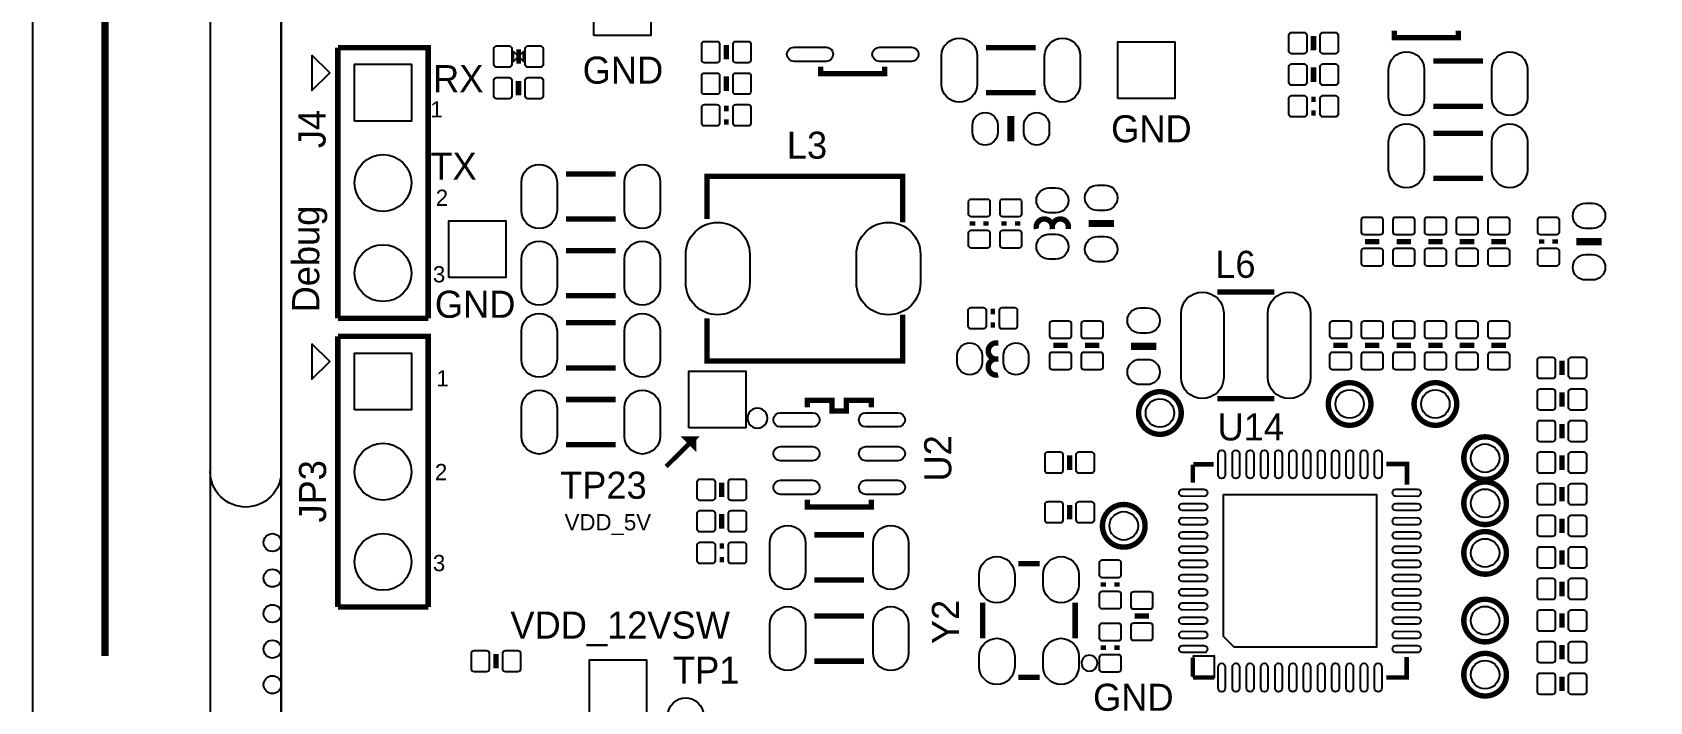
# Model space of a CAD drawing. Extents: x -7 to 117, y -1 to 182.
# Drawn here: x -7 to 38.47, y 28.69 to 47.53 of the extents above; entities that cross this region are included whole.
import ezdxf

# ---------------------------------------------------------------- set-up
doc = ezdxf.new("R2010")
doc.units = 0
for name, color, linetype in [('BG_OUTLINE', 7, 'CONTINUOUS'), ('BG_SILKSCREEN_TOP', 211, 'CONTINUOUS'), ('PG_SILKSCREEN_TOP', 7, 'CONTINUOUS'), ('PIN_TOP', 12, 'CONTINUOUS')]:
    doc.layers.add(name, color=color, linetype=linetype)

msp = doc.modelspace()

# ---------------------------------------------------------------- linework, layer by layer
at = {"layer": 'BG_OUTLINE'}
for points in [[(-5.729986, 181.999636, 0.414214), (-6.999986, 180.729636), (-6.999986, 1.27)], [(0, 35.17011, -0.414214), (-0.999998, 34.170112, -0.414214), (-1.999996, 35.17011)]]:
    msp.add_lwpolyline(points, format="xyb", dxfattribs=at)
for points in [[(-5.729986, 181.999636), (-1.999996, 181.999636), (-1.999996, 0), (-5.729986, 0)], [(0, 88.72982), (0, 1.27)]]:
    msp.add_lwpolyline(points, dxfattribs=at)
msp.add_lwpolyline([(110.00105, 88.72982), (110.00105, 1.27, -0.414214), (108.73105, 0), (1.27, 0, -0.414214), (0, 1.27), (0, 88.72982, -0.414214), (1.27, 89.99982), (108.73105, 89.99982, -0.414214)], format="xyb", close=True, dxfattribs=at)
at = {"layer": 'BG_SILKSCREEN_TOP'}
for points, const_width in [([(-4.959096, 29.97708), (-4.959096, 106.93146)], 0.2032), ([(10.8204, 35.306), (11.6078, 36.0934), (11.3792, 36.0934), (11.6078, 35.8648), (11.6078, 36.068), (11.5824, 36.0934)], 0.127)]:
    msp.add_lwpolyline(points, dxfattribs=dict(at, const_width=const_width))
at = {"layer": 'PG_SILKSCREEN_TOP'}
for points, const_width in [([(29.02204, 47.43323), (29.02204, 47.02683)], 0.1524), ([(31.297118, 47.581058), (31.297118, 47.380906), (33.096962, 47.380906), (33.096962, 47.581058)], 0.1524), ([(1.59004, 47.10303), (4.13004, 47.10303), (4.13004, 39.48303)], 0.1524), ([(1.59004, 39.48303), (1.59004, 47.10303)], 0.1524), ([(6.67004, 46.649132), (6.67004, 47.048928)], 0.130048), ([(12.51204, 47.17923), (12.51204, 46.77283)], 0.1524), ([(19.81454, 47.10303), (21.21154, 47.10303)], 0.1524), ([(15.168118, 46.565058), (15.168118, 46.364906), (16.967962, 46.364906), (16.967962, 46.565058)], 0.1524), ([(29.02204, 46.13783), (29.02204, 46.54423)], 0.1524), ([(33.78454, 46.72203), (32.38754, 46.72203)], 0.1524), ([(6.67004, 46.16323), (6.67004, 45.75683)], 0.1524), ([(12.51204, 45.88383), (12.51204, 46.29023)], 0.1524), ([(19.81454, 45.83303), (21.21154, 45.83303)], 0.1524), ([(29.08554, 45.64253), (28.95854, 45.64253)], 0.1524), ([(33.78454, 45.45203), (32.38754, 45.45203)], 0.1524), ([(12.57554, 45.38853), (12.44854, 45.38853)], 0.1524), ([(12.44854, 45.00753), (12.57554, 45.00753)], 0.1524), ([(20.51304, 44.46143), (20.51304, 45.17263)], 0.2032), ([(28.95854, 45.26153), (29.08554, 45.26153)], 0.1524), ([(33.78454, 44.69003), (32.38754, 44.69003)], 0.1524), ([(9.40054, 43.54703), (8.00354, 43.54703)], 0.1524), ([(17.471136, 42.180002), (17.471136, 43.479974), (11.97102, 43.479974), (11.97102, 42.280078)], 0.1524), ([(33.78454, 43.42003), (32.38754, 43.42003)], 0.1524), ([(9.40054, 42.27703), (8.00354, 42.27703)], 0.1524), ([(19.43354, 42.21353), (19.43354, 42.08653)], 0.1524), ([(19.81454, 42.08653), (19.81454, 42.21353)], 0.1524), ([(20.32254, 42.21353), (20.32254, 42.08653)], 0.1524), ([(20.70354, 42.08653), (20.70354, 42.21353)], 0.1524), ([(23.40864, 42.15003), (22.69744, 42.15003)], 0.2032), ([(9.40054, 41.38803), (8.00354, 41.38803)], 0.1524), ([(30.87624, 41.64203), (30.46984, 41.64203)], 0.1524), ([(31.76524, 41.64203), (31.35884, 41.64203)], 0.1524), ([(32.65424, 41.64203), (32.24784, 41.64203)], 0.1524), ([(33.54324, 41.64203), (33.13684, 41.64203)], 0.1524), ([(34.43224, 41.64203), (34.02584, 41.64203)], 0.1524), ([(35.43554, 41.70553), (35.43554, 41.57853)], 0.1524), ([(35.81654, 41.57853), (35.81654, 41.70553)], 0.1524), ([(36.41344, 41.64203), (37.12464, 41.64203)], 0.2032), ([(9.40054, 40.11803), (8.00354, 40.11803)], 0.1524), ([(27.91714, 40.221154), (26.31694, 40.221154)], 0.1524), ([(11.97102, 39.479982), (11.97102, 38.280086), (17.471136, 38.280086), (17.471136, 39.580058)], 0.1524), ([(20.06854, 39.67353), (19.94154, 39.67353)], 0.1524), ([(4.13004, 39.48303), (1.59004, 39.48303)], 0.1524), ([(9.40054, 39.35603), (8.00354, 39.35603)], 0.1524), ([(19.94154, 39.29253), (20.06854, 39.29253)], 0.1524), ([(1.59004, 38.97503), (4.13004, 38.97503), (4.13004, 31.35503)], 0.1524), ([(1.59004, 31.35503), (1.59004, 38.97503)], 0.1524), ([(22.11324, 38.72103), (21.70684, 38.72103)], 0.1524), ([(23.00224, 38.72103), (22.59584, 38.72103)], 0.1524), ([(24.60244, 38.69563), (23.89124, 38.69563)], 0.2032), ([(29.98724, 38.72103), (29.58084, 38.72103)], 0.1524), ([(30.87624, 38.72103), (30.46984, 38.72103)], 0.1524), ([(31.76524, 38.72103), (31.35884, 38.72103)], 0.1524), ([(32.65424, 38.72103), (32.24784, 38.72103)], 0.1524), ([(33.54324, 38.72103), (33.13684, 38.72103)], 0.1524), ([(34.43224, 38.72103), (34.02584, 38.72103)], 0.1524), ([(36.00704, 38.28923), (36.00704, 37.88283)], 0.1524), ([(9.40054, 38.08603), (8.00354, 38.08603)], 0.1524), ([(27.91714, 37.220906), (26.31694, 37.220906)], 0.1524), ([(36.00704, 36.99383), (36.00704, 37.40023)], 0.1524), ([(9.40054, 37.19703), (8.00354, 37.19703)], 0.1524), ([(14.787118, 36.973002), (14.787118, 37.173154), (15.487142, 37.173154), (15.487142, 36.872926), (15.886938, 36.872926), (15.886938, 37.173154), (16.586962, 37.173154), (16.586962, 36.973002)], 0.1524), ([(36.00704, 36.10483), (36.00704, 36.51123)], 0.1524), ([(9.40054, 35.92703), (8.00354, 35.92703)], 0.1524), ([(22.16404, 35.62223), (22.16404, 35.21583)], 0.1524), ([(36.00704, 35.21583), (36.00704, 35.62223)], 0.1524), ([(25.63114, 34.851086), (25.63114, 35.361118)], 0.124968), ([(25.641046, 35.371024), (26.211022, 35.371024)], 0.124968), ([(31.071058, 35.38093), (31.65094, 35.38093), (31.65094, 34.801048)], 0.124968), ([(12.38504, 34.86023), (12.38504, 34.45383)], 0.1524), ([(36.00704, 34.32683), (36.00704, 34.73323)], 0.1524), ([(14.787118, 34.373058), (14.787118, 34.172906), (16.586962, 34.172906), (16.586962, 34.373058)], 0.1524), ([(22.16404, 34.22523), (22.16404, 33.81883)], 0.1524), ([(12.38504, 33.56483), (12.38504, 33.97123)], 0.1524), ([(36.00704, 33.43783), (36.00704, 33.84423)], 0.1524), ([(16.38554, 33.38703), (14.98854, 33.38703)], 0.1524), ([(12.44854, 33.06953), (12.32154, 33.06953)], 0.1524), ([(12.32154, 32.68853), (12.44854, 32.68853)], 0.1524), ([(36.00704, 32.54883), (36.00704, 32.95523)], 0.1524), ([(21.321014, 32.573976), (20.721066, 32.573976)], 0.1524), ([(16.38554, 32.11703), (14.98854, 32.11703)], 0.1524), ([(23.11654, 32.05353), (23.11654, 31.92653)], 0.1524), ([(23.49754, 31.92653), (23.49754, 32.05353)], 0.1524), ([(36.00704, 31.65983), (36.00704, 32.06623)], 0.1524), ([(4.13004, 31.35503), (1.59004, 31.35503)], 0.1524), ([(19.721068, 30.474158), (19.721068, 31.473902)], 0.1524), ([(22.321012, 30.474158), (22.321012, 31.473902)], 0.1524), ([(16.38554, 31.10103), (14.98854, 31.10103)], 0.1524), ([(23.99284, 31.10103), (24.39924, 31.10103)], 0.1524), ([(36.00704, 30.77083), (36.00704, 31.17723)], 0.1524), ([(6.03504, 30.03423), (6.03504, 29.62783)], 0.1524), ([(23.11654, 30.27553), (23.11654, 30.14853)], 0.1524), ([(23.49754, 30.14853), (23.49754, 30.27553)], 0.1524), ([(31.641034, 29.950918), (31.641034, 29.371036), (31.071058, 29.371036)], 0.124968), ([(36.00704, 29.88183), (36.00704, 30.28823)], 0.1524), ([(16.38554, 29.83103), (14.98854, 29.83103)], 0.1524), ([(25.63114, 29.931106), (25.63114, 29.391102)], 0.124968), ([(21.321014, 29.374084), (20.721066, 29.374084)], 0.1524), ([(25.63114, 29.371036), (26.220928, 29.371036)], 0.124968), ([(36.00704, 29.39923), (36.00704, 28.99283)], 0.1524)]:
    msp.add_lwpolyline(points, dxfattribs=dict(at, const_width=const_width))
for points in [[(0.860044, 46.892972), (0.860044, 45.892974), (1.359916, 46.3931)], [(6.67004, 46.84903), (6.530086, 46.709076), (6.530086, 46.988984)], [(6.67004, 46.84903), (6.809994, 46.709076), (6.809994, 46.988984)], [(0.860044, 38.764972), (0.860044, 37.764974), (1.359916, 38.2651)], [(25.641046, 29.371036), (26.240994, 29.371036), (26.240994, 29.970984), (25.641046, 29.970984)]]:
    msp.add_lwpolyline(points, close=True, dxfattribs=at)
at = {"layer": 'PG_SILKSCREEN_TOP', "const_width": 0.1524}
for points in [[(21.68144, 41.99509), (21.68144, 42.049954, 1.116858), (21.231352, 41.999916)], [(22.131528, 41.99509), (22.131528, 42.049954, 1.11689), (21.68144, 41.999916)], [(20.15998, 38.790118), (20.105116, 38.790118, 1.11689), (20.155154, 38.34003)], [(20.15998, 38.34003), (20.105116, 38.34003, 1.116858), (20.155154, 37.889942)], [(30.637988, 37.07003, 1), (29.438092, 37.07003, 1), (30.637988, 37.07003)], [(33.050988, 37.07003, 1), (31.851092, 37.07003, 1), (33.050988, 37.07003)], [(25.303988, 36.81603, 1), (24.104092, 36.81603, 1), (25.303988, 36.81603)], [(34.447988, 35.54603, 1), (33.248092, 35.54603, 1), (34.447988, 35.54603)], [(34.447988, 34.27603, 1), (33.248092, 34.27603, 1), (34.447988, 34.27603)], [(24.287988, 33.64103, 1), (23.088092, 33.64103, 1), (24.287988, 33.64103)], [(34.447988, 32.87903, 1), (33.248092, 32.87903, 1), (34.447988, 32.87903)], [(34.447988, 30.97403, 1), (33.248092, 30.97403, 1), (34.447988, 30.97403)], [(34.447988, 29.45003, 1), (33.248092, 29.45003, 1), (34.447988, 29.45003)]]:
    msp.add_lwpolyline(points, format="xyb", dxfattribs=at)
at = {"layer": 'PG_SILKSCREEN_TOP'}
for points in [[(13.669772, 36.673028, 1), (13.104308, 36.673032, 1)], [(22.944582, 29.774134, 1), (22.497498, 29.773926, 1)]]:
    msp.add_lwpolyline(points, format="xyb", close=True, dxfattribs=at)
at = {"layer": 'PIN_TOP'}
for points in [[(8.79094, 47.44593), (8.79094, 49.045876), (10.390886, 49.045876), (10.390886, 47.44593)], [(23.52294, 45.66793), (23.52294, 47.267876), (25.122886, 47.267876), (25.122886, 45.66793)], [(2.05994, 45.03293), (2.05994, 46.632876), (3.659886, 46.632876), (3.659886, 45.03293)], [(4.7117, 40.6273), (4.7117, 42.227246), (6.311646, 42.227246), (6.311646, 40.6273)], [(2.05994, 36.90493), (2.05994, 38.504876), (3.659886, 38.504876), (3.659886, 36.90493)], [(11.45794, 36.39693), (11.45794, 37.996876), (13.057886, 37.996876), (13.057886, 36.39693)], [(26.491184, 34.520886), (30.79115, 34.520886), (30.79115, 30.22092), (26.791158, 30.22092), (26.491184, 30.520894)], [(8.66394, 28.26893), (8.66394, 29.868876), (10.263886, 29.868876), (10.263886, 28.26893)]]:
    msp.add_lwpolyline(points, close=True, dxfattribs=at)
for points in [[(19.562953, 46.86808), (19.562953, 46.06798, -1), (18.562955, 46.06798), (18.562955, 46.86808, -1)], [(22.463125, 46.86808), (22.463125, 46.06798, -1), (21.463127, 46.06798), (21.463127, 46.86808, -1)], [(28.407106, 47.530004), (28.757118, 47.530004, -0.415686), (28.832048, 47.455074), (28.832048, 47.004986, -0.415686), (28.757118, 46.930056), (28.407106, 46.930056, -0.415686), (28.332176, 47.004986), (28.332176, 47.455074, -0.415686)], [(29.286962, 47.530004), (29.636974, 47.530004, -0.415686), (29.711904, 47.455074), (29.711904, 47.004986, -0.415686), (29.636974, 46.930056), (29.286962, 46.930056, -0.415686), (29.212032, 47.004986), (29.212032, 47.455074, -0.415686)], [(6.055106, 47.149004), (6.405118, 47.149004, -0.415686), (6.480048, 47.074074), (6.480048, 46.623986, -0.415686), (6.405118, 46.549056), (6.055106, 46.549056, -0.415686), (5.980176, 46.623986), (5.980176, 47.074074, -0.415686)], [(6.934962, 47.149004), (7.284974, 47.149004, -0.415686), (7.359904, 47.074074), (7.359904, 46.623986, -0.415686), (7.284974, 46.549056), (6.934962, 46.549056, -0.415686), (6.860032, 46.623986), (6.860032, 47.074074, -0.415686)], [(11.897106, 47.276004), (12.247118, 47.276004, -0.415686), (12.322048, 47.201074), (12.322048, 46.750986, -0.415686), (12.247118, 46.676056), (11.897106, 46.676056, -0.415686), (11.822176, 46.750986), (11.822176, 47.201074, -0.415686)], [(12.776962, 47.276004), (13.126974, 47.276004, -0.415686), (13.201904, 47.201074), (13.201904, 46.750986, -0.415686), (13.126974, 46.676056), (12.776962, 46.676056, -0.415686), (12.702032, 46.750986), (12.702032, 47.201074, -0.415686)], [(15.318105, 46.715045), (14.418183, 46.715045, -1), (14.418183, 47.115095), (15.318105, 47.115095, -1)], [(17.717897, 46.715045), (16.817975, 46.715045, -1), (16.817975, 47.115095), (17.717897, 47.115095, -1)], [(31.135955, 45.68698), (31.135955, 46.48708, -1), (32.135953, 46.48708), (32.135953, 45.68698, -1)], [(34.036127, 45.68698), (34.036127, 46.48708, -1), (35.036125, 46.48708), (35.036125, 45.68698, -1)], [(12.247118, 45.787056), (11.897106, 45.787056, -0.415686), (11.822176, 45.861986), (11.822176, 46.312074, -0.415686), (11.897106, 46.387004), (12.247118, 46.387004, -0.415686), (12.322048, 46.312074), (12.322048, 45.861986, -0.415686)], [(13.126974, 45.787056), (12.776962, 45.787056, -0.415686), (12.702032, 45.861986), (12.702032, 46.312074, -0.415686), (12.776962, 46.387004), (13.126974, 46.387004, -0.415686), (13.201904, 46.312074), (13.201904, 45.861986, -0.415686)], [(28.757118, 46.041056), (28.407106, 46.041056, -0.415686), (28.332176, 46.115986), (28.332176, 46.566074, -0.415686), (28.407106, 46.641004), (28.757118, 46.641004, -0.415686), (28.832048, 46.566074), (28.832048, 46.115986, -0.415686)], [(29.636974, 46.041056), (29.286962, 46.041056, -0.415686), (29.212032, 46.115986), (29.212032, 46.566074, -0.415686), (29.286962, 46.641004), (29.636974, 46.641004, -0.415686), (29.711904, 46.566074), (29.711904, 46.115986, -0.415686)], [(6.055106, 46.260004), (6.405118, 46.260004, -0.415686), (6.480048, 46.185074), (6.480048, 45.734986, -0.415686), (6.405118, 45.660056), (6.055106, 45.660056, -0.415686), (5.980176, 45.734986), (5.980176, 46.185074, -0.415686)], [(6.934962, 46.260004), (7.284974, 46.260004, -0.415686), (7.359904, 46.185074), (7.359904, 45.734986, -0.415686), (7.284974, 45.660056), (6.934962, 45.660056, -0.415686), (6.860032, 45.734986), (6.860032, 46.185074, -0.415686)], [(12.247118, 44.898056), (11.897106, 44.898056, -0.415686), (11.822176, 44.972986), (11.822176, 45.423074, -0.415686), (11.897106, 45.498004), (12.247118, 45.498004, -0.415686), (12.322048, 45.423074), (12.322048, 44.972986, -0.415686)], [(13.126974, 44.898056), (12.776962, 44.898056, -0.415686), (12.702032, 44.972986), (12.702032, 45.423074, -0.415686), (12.776962, 45.498004), (13.126974, 45.498004, -0.415686), (13.201904, 45.423074), (13.201904, 44.972986, -0.415686)], [(28.757118, 45.152056), (28.407106, 45.152056, -0.415686), (28.332176, 45.226986), (28.332176, 45.677074, -0.415686), (28.407106, 45.752004), (28.757118, 45.752004, -0.415686), (28.832048, 45.677074), (28.832048, 45.226986, -0.415686)], [(29.636974, 45.152056), (29.286962, 45.152056, -0.415686), (29.212032, 45.226986), (29.212032, 45.677074, -0.415686), (29.286962, 45.752004), (29.636974, 45.752004, -0.415686), (29.711904, 45.677074), (29.711904, 45.226986, -0.415686)], [(20.144486, 44.91863), (20.144486, 44.71543, -1), (19.433286, 44.71543), (19.433286, 44.91863, -1)], [(21.592794, 44.91863), (21.592794, 44.71543, -1), (20.881594, 44.71543), (20.881594, 44.91863, -1)], [(31.135955, 43.65498), (31.135955, 44.45508, -1), (32.135953, 44.45508), (32.135953, 43.65498, -1)], [(34.036127, 43.65498), (34.036127, 44.45508, -1), (35.036125, 44.45508), (35.036125, 43.65498, -1)], [(6.751955, 42.51198), (6.751955, 43.31208, -1), (7.751953, 43.31208), (7.751953, 42.51198, -1)], [(9.652127, 42.51198), (9.652127, 43.31208, -1), (10.652125, 43.31208), (10.652125, 42.51198, -1)], [(22.95144, 43.229784), (23.15464, 43.229784, -1), (23.15464, 42.518584), (22.95144, 42.518584, -1)], [(19.324066, 42.414952), (19.324066, 42.764964, -0.415686), (19.398996, 42.839894), (19.849084, 42.839894, -0.415686), (19.924014, 42.764964), (19.924014, 42.414952, -0.415686), (19.849084, 42.340022), (19.398996, 42.340022, -0.415686)], [(20.213066, 42.414952), (20.213066, 42.764964, -0.415686), (20.287996, 42.839894), (20.738084, 42.839894, -0.415686), (20.813014, 42.764964), (20.813014, 42.414952, -0.415686), (20.738084, 42.340022), (20.287996, 42.340022, -0.415686)], [(21.581491, 43.150028), (21.781389, 43.150028, -1), (21.781389, 42.450004), (21.581491, 42.450004, -1)], [(30.973014, 42.256964), (30.973014, 41.906952, -0.415686), (30.898084, 41.832022), (30.447996, 41.832022, -0.415686), (30.373066, 41.906952), (30.373066, 42.256964, -0.415686), (30.447996, 42.331894), (30.898084, 42.331894, -0.415686)], [(31.862014, 42.256964), (31.862014, 41.906952, -0.415686), (31.787084, 41.832022), (31.336996, 41.832022, -0.415686), (31.262066, 41.906952), (31.262066, 42.256964, -0.415686), (31.336996, 42.331894), (31.787084, 42.331894, -0.415686)], [(32.751014, 42.256964), (32.751014, 41.906952, -0.415686), (32.676084, 41.832022), (32.225996, 41.832022, -0.415686), (32.151066, 41.906952), (32.151066, 42.256964, -0.415686), (32.225996, 42.331894), (32.676084, 42.331894, -0.415686)], [(33.640014, 42.256964), (33.640014, 41.906952, -0.415686), (33.565084, 41.832022), (33.114996, 41.832022, -0.415686), (33.040066, 41.906952), (33.040066, 42.256964, -0.415686), (33.114996, 42.331894), (33.565084, 42.331894, -0.415686)], [(34.529014, 42.256964), (34.529014, 41.906952, -0.415686), (34.454084, 41.832022), (34.003996, 41.832022, -0.415686), (33.929066, 41.906952), (33.929066, 42.256964, -0.415686), (34.003996, 42.331894), (34.454084, 42.331894, -0.415686)], [(35.326066, 41.906952), (35.326066, 42.256964, -0.415686), (35.400996, 42.331894), (35.851084, 42.331894, -0.415686), (35.926014, 42.256964), (35.926014, 41.906952, -0.415686), (35.851084, 41.832022), (35.400996, 41.832022, -0.415686)], [(36.87064, 42.010584), (36.66744, 42.010584, -1), (36.66744, 42.721784), (36.87064, 42.721784, -1)], [(13.171043, 41.279953), (13.171043, 40.480107, -1), (11.370945, 40.480107), (11.370945, 41.279953, -1)], [(17.971135, 41.279953), (17.971135, 40.480107, -1), (16.171037, 40.480107), (16.171037, 41.279953, -1)], [(19.324066, 41.535096), (19.324066, 41.885108, -0.415686), (19.398996, 41.960038), (19.849084, 41.960038, -0.415686), (19.924014, 41.885108), (19.924014, 41.535096, -0.415686), (19.849084, 41.460166), (19.398996, 41.460166, -0.415686)], [(20.213066, 41.535096), (20.213066, 41.885108, -0.415686), (20.287996, 41.960038), (20.738084, 41.960038, -0.415686), (20.813014, 41.885108), (20.813014, 41.535096, -0.415686), (20.738084, 41.460166), (20.287996, 41.460166, -0.415686)], [(21.581491, 41.850056), (21.781389, 41.850056, -1), (21.781389, 41.150032), (21.581491, 41.150032, -1)], [(6.751955, 40.35298), (6.751955, 41.15308, -1), (7.751953, 41.15308), (7.751953, 40.35298, -1)], [(9.652127, 40.35298), (9.652127, 41.15308, -1), (10.652125, 41.15308), (10.652125, 40.35298, -1)], [(22.95144, 41.781476), (23.15464, 41.781476, -1), (23.15464, 41.070276), (22.95144, 41.070276, -1)], [(30.973014, 41.377108), (30.973014, 41.027096, -0.415686), (30.898084, 40.952166), (30.447996, 40.952166, -0.415686), (30.373066, 41.027096), (30.373066, 41.377108, -0.415686), (30.447996, 41.452038), (30.898084, 41.452038, -0.415686)], [(31.862014, 41.377108), (31.862014, 41.027096, -0.415686), (31.787084, 40.952166), (31.336996, 40.952166, -0.415686), (31.262066, 41.027096), (31.262066, 41.377108, -0.415686), (31.336996, 41.452038), (31.787084, 41.452038, -0.415686)], [(32.751014, 41.377108), (32.751014, 41.027096, -0.415686), (32.676084, 40.952166), (32.225996, 40.952166, -0.415686), (32.151066, 41.027096), (32.151066, 41.377108, -0.415686), (32.225996, 41.452038), (32.676084, 41.452038, -0.415686)], [(33.640014, 41.377108), (33.640014, 41.027096, -0.415686), (33.565084, 40.952166), (33.114996, 40.952166, -0.415686), (33.040066, 41.027096), (33.040066, 41.377108, -0.415686), (33.114996, 41.452038), (33.565084, 41.452038, -0.415686)], [(34.529014, 41.377108), (34.529014, 41.027096, -0.415686), (34.454084, 40.952166), (34.003996, 40.952166, -0.415686), (33.929066, 41.027096), (33.929066, 41.377108, -0.415686), (34.003996, 41.452038), (34.454084, 41.452038, -0.415686)], [(35.326066, 41.027096), (35.326066, 41.377108, -0.415686), (35.400996, 41.452038), (35.851084, 41.452038, -0.415686), (35.926014, 41.377108), (35.926014, 41.027096, -0.415686), (35.851084, 40.952166), (35.400996, 40.952166, -0.415686)], [(36.87064, 40.562276), (36.66744, 40.562276, -1), (36.66744, 41.273476), (36.87064, 41.273476, -1)], [(25.29713, 37.820981), (25.29713, 39.621079, -1), (26.497026, 39.621079), (26.497026, 37.820981, -1)], [(27.737054, 37.820981), (27.737054, 39.621079, -1), (28.93695, 39.621079), (28.93695, 37.820981, -1)], [(6.751955, 38.32098), (6.751955, 39.12108, -1), (7.751953, 39.12108), (7.751953, 38.32098, -1)], [(9.652127, 38.32098), (9.652127, 39.12108, -1), (10.652125, 39.12108), (10.652125, 38.32098, -1)], [(19.390106, 39.783004), (19.740118, 39.783004, -0.415686), (19.815048, 39.708074), (19.815048, 39.257986, -0.415686), (19.740118, 39.183056), (19.390106, 39.183056, -0.415686), (19.315176, 39.257986), (19.315176, 39.708074, -0.415686)], [(20.269962, 39.783004), (20.619974, 39.783004, -0.415686), (20.694904, 39.708074), (20.694904, 39.257986, -0.415686), (20.619974, 39.183056), (20.269962, 39.183056, -0.415686), (20.195032, 39.257986), (20.195032, 39.708074, -0.415686)], [(24.14524, 39.775384), (24.34844, 39.775384, -1), (24.34844, 39.064184), (24.14524, 39.064184, -1)], [(22.210014, 39.335964), (22.210014, 38.985952, -0.415686), (22.135084, 38.911022), (21.684996, 38.911022, -0.415686), (21.610066, 38.985952), (21.610066, 39.335964, -0.415686), (21.684996, 39.410894), (22.135084, 39.410894, -0.415686)], [(23.099014, 39.335964), (23.099014, 38.985952, -0.415686), (23.024084, 38.911022), (22.573996, 38.911022, -0.415686), (22.499066, 38.985952), (22.499066, 39.335964, -0.415686), (22.573996, 39.410894), (23.024084, 39.410894, -0.415686)], [(30.084014, 39.335964), (30.084014, 38.985952, -0.415686), (30.009084, 38.911022), (29.558996, 38.911022, -0.415686), (29.484066, 38.985952), (29.484066, 39.335964, -0.415686), (29.558996, 39.410894), (30.009084, 39.410894, -0.415686)], [(30.973014, 39.335964), (30.973014, 38.985952, -0.415686), (30.898084, 38.911022), (30.447996, 38.911022, -0.415686), (30.373066, 38.985952), (30.373066, 39.335964, -0.415686), (30.447996, 39.410894), (30.898084, 39.410894, -0.415686)], [(31.862014, 39.335964), (31.862014, 38.985952, -0.415686), (31.787084, 38.911022), (31.336996, 38.911022, -0.415686), (31.262066, 38.985952), (31.262066, 39.335964, -0.415686), (31.336996, 39.410894), (31.787084, 39.410894, -0.415686)], [(32.751014, 39.335964), (32.751014, 38.985952, -0.415686), (32.676084, 38.911022), (32.225996, 38.911022, -0.415686), (32.151066, 38.985952), (32.151066, 39.335964, -0.415686), (32.225996, 39.410894), (32.676084, 39.410894, -0.415686)], [(33.640014, 39.335964), (33.640014, 38.985952, -0.415686), (33.565084, 38.911022), (33.114996, 38.911022, -0.415686), (33.040066, 38.985952), (33.040066, 39.335964, -0.415686), (33.114996, 39.410894), (33.565084, 39.410894, -0.415686)], [(34.529014, 39.335964), (34.529014, 38.985952, -0.415686), (34.454084, 38.911022), (34.003996, 38.911022, -0.415686), (33.929066, 38.985952), (33.929066, 39.335964, -0.415686), (34.003996, 39.410894), (34.454084, 39.410894, -0.415686)], [(19.005042, 38.240081), (19.005042, 38.439979, -1), (19.705066, 38.439979), (19.705066, 38.240081, -1)], [(20.305014, 38.240081), (20.305014, 38.439979, -1), (21.005038, 38.439979), (21.005038, 38.240081, -1)], [(22.210014, 38.456108), (22.210014, 38.106096, -0.415686), (22.135084, 38.031166), (21.684996, 38.031166, -0.415686), (21.610066, 38.106096), (21.610066, 38.456108, -0.415686), (21.684996, 38.531038), (22.135084, 38.531038, -0.415686)], [(23.099014, 38.456108), (23.099014, 38.106096, -0.415686), (23.024084, 38.031166), (22.573996, 38.031166, -0.415686), (22.499066, 38.106096), (22.499066, 38.456108, -0.415686), (22.573996, 38.531038), (23.024084, 38.531038, -0.415686)], [(24.14524, 38.327076), (24.34844, 38.327076, -1), (24.34844, 37.615876), (24.14524, 37.615876, -1)], [(30.084014, 38.456108), (30.084014, 38.106096, -0.415686), (30.009084, 38.031166), (29.558996, 38.031166, -0.415686), (29.484066, 38.106096), (29.484066, 38.456108, -0.415686), (29.558996, 38.531038), (30.009084, 38.531038, -0.415686)], [(30.973014, 38.456108), (30.973014, 38.106096, -0.415686), (30.898084, 38.031166), (30.447996, 38.031166, -0.415686), (30.373066, 38.106096), (30.373066, 38.456108, -0.415686), (30.447996, 38.531038), (30.898084, 38.531038, -0.415686)], [(31.862014, 38.456108), (31.862014, 38.106096, -0.415686), (31.787084, 38.031166), (31.336996, 38.031166, -0.415686), (31.262066, 38.106096), (31.262066, 38.456108, -0.415686), (31.336996, 38.531038), (31.787084, 38.531038, -0.415686)], [(32.751014, 38.456108), (32.751014, 38.106096, -0.415686), (32.676084, 38.031166), (32.225996, 38.031166, -0.415686), (32.151066, 38.106096), (32.151066, 38.456108, -0.415686), (32.225996, 38.531038), (32.676084, 38.531038, -0.415686)], [(33.640014, 38.456108), (33.640014, 38.106096, -0.415686), (33.565084, 38.031166), (33.114996, 38.031166, -0.415686), (33.040066, 38.106096), (33.040066, 38.456108, -0.415686), (33.114996, 38.531038), (33.565084, 38.531038, -0.415686)], [(34.529014, 38.456108), (34.529014, 38.106096, -0.415686), (34.454084, 38.031166), (34.003996, 38.031166, -0.415686), (33.929066, 38.106096), (33.929066, 38.456108, -0.415686), (34.003996, 38.531038), (34.454084, 38.531038, -0.415686)], [(35.392106, 38.386004), (35.742118, 38.386004, -0.415686), (35.817048, 38.311074), (35.817048, 37.860986, -0.415686), (35.742118, 37.786056), (35.392106, 37.786056, -0.415686), (35.317176, 37.860986), (35.317176, 38.311074, -0.415686)], [(36.271962, 38.386004), (36.621974, 38.386004, -0.415686), (36.696904, 38.311074), (36.696904, 37.860986, -0.415686), (36.621974, 37.786056), (36.271962, 37.786056, -0.415686), (36.197032, 37.860986), (36.197032, 38.311074, -0.415686)], [(6.751955, 36.16198), (6.751955, 36.96208, -1), (7.751953, 36.96208), (7.751953, 36.16198, -1)], [(9.652127, 36.16198), (9.652127, 36.96208, -1), (10.652125, 36.96208), (10.652125, 36.16198, -1)], [(35.742118, 36.897056), (35.392106, 36.897056, -0.415686), (35.317176, 36.971986), (35.317176, 37.422074, -0.415686), (35.392106, 37.497004), (35.742118, 37.497004, -0.415686), (35.817048, 37.422074), (35.817048, 36.971986, -0.415686)], [(36.621974, 36.897056), (36.271962, 36.897056, -0.415686), (36.197032, 36.971986), (36.197032, 37.422074, -0.415686), (36.271962, 37.497004), (36.621974, 37.497004, -0.415686), (36.696904, 37.422074), (36.696904, 36.971986, -0.415686)], [(14.937105, 36.422965), (14.037183, 36.422965, -1), (14.037183, 36.823015), (14.937105, 36.823015, -1)], [(17.336897, 36.422965), (16.436975, 36.422965, -1), (16.436975, 36.823015), (17.336897, 36.823015, -1)], [(35.742118, 36.008056), (35.392106, 36.008056, -0.415686), (35.317176, 36.082986), (35.317176, 36.533074, -0.415686), (35.392106, 36.608004), (35.742118, 36.608004, -0.415686), (35.817048, 36.533074), (35.817048, 36.082986, -0.415686)], [(36.621974, 36.008056), (36.271962, 36.008056, -0.415686), (36.197032, 36.082986), (36.197032, 36.533074, -0.415686), (36.271962, 36.608004), (36.621974, 36.608004, -0.415686), (36.696904, 36.533074), (36.696904, 36.082986, -0.415686)], [(14.937105, 35.473005), (14.037183, 35.473005, -1), (14.037183, 35.873055), (14.937105, 35.873055, -1)], [(17.336897, 35.473005), (16.436975, 35.473005, -1), (16.436975, 35.873055), (17.336897, 35.873055, -1)], [(21.549106, 35.719004), (21.899118, 35.719004, -0.415686), (21.974048, 35.644074), (21.974048, 35.193986, -0.415686), (21.899118, 35.119056), (21.549106, 35.119056, -0.415686), (21.474176, 35.193986), (21.474176, 35.644074, -0.415686)], [(22.428962, 35.719004), (22.778974, 35.719004, -0.415686), (22.853904, 35.644074), (22.853904, 35.193986, -0.415686), (22.778974, 35.119056), (22.428962, 35.119056, -0.415686), (22.354032, 35.193986), (22.354032, 35.644074, -0.415686)], [(26.541095, 35.671125), (26.541095, 35.070923, -1), (26.341197, 35.070923), (26.341197, 35.671125, -1)], [(26.940891, 35.671125), (26.940891, 35.070923, -1), (26.740993, 35.070923), (26.740993, 35.671125, -1)], [(27.340941, 35.671125), (27.340941, 35.070923, -1), (27.141043, 35.070923), (27.141043, 35.671125, -1)], [(27.740991, 35.671125), (27.740991, 35.070923, -1), (27.541093, 35.070923), (27.541093, 35.671125, -1)], [(28.141041, 35.671125), (28.141041, 35.070923, -1), (27.941143, 35.070923), (27.941143, 35.671125, -1)], [(28.541091, 35.671125), (28.541091, 35.070923, -1), (28.341193, 35.070923), (28.341193, 35.671125, -1)], [(28.940887, 35.671125), (28.940887, 35.070923, -1), (28.740989, 35.070923), (28.740989, 35.671125, -1)], [(29.340937, 35.671125), (29.340937, 35.070923, -1), (29.141039, 35.070923), (29.141039, 35.671125, -1)], [(29.740987, 35.671125), (29.740987, 35.070923, -1), (29.541089, 35.070923), (29.541089, 35.671125, -1)], [(30.141037, 35.671125), (30.141037, 35.070923, -1), (29.941139, 35.070923), (29.941139, 35.671125, -1)], [(30.541087, 35.671125), (30.541087, 35.070923, -1), (30.341189, 35.070923), (30.341189, 35.671125, -1)], [(30.940883, 35.671125), (30.940883, 35.070923, -1), (30.740985, 35.070923), (30.740985, 35.671125, -1)], [(35.742118, 35.119056), (35.392106, 35.119056, -0.415686), (35.317176, 35.193986), (35.317176, 35.644074, -0.415686), (35.392106, 35.719004), (35.742118, 35.719004, -0.415686), (35.817048, 35.644074), (35.817048, 35.193986, -0.415686)], [(36.621974, 35.119056), (36.271962, 35.119056, -0.415686), (36.197032, 35.193986), (36.197032, 35.644074, -0.415686), (36.271962, 35.719004), (36.621974, 35.719004, -0.415686), (36.696904, 35.644074), (36.696904, 35.193986, -0.415686)], [(11.770106, 34.957004), (12.120118, 34.957004, -0.415686), (12.195048, 34.882074), (12.195048, 34.431986, -0.415686), (12.120118, 34.357056), (11.770106, 34.357056, -0.415686), (11.695176, 34.431986), (11.695176, 34.882074, -0.415686)], [(12.649962, 34.957004), (12.999974, 34.957004, -0.415686), (13.074904, 34.882074), (13.074904, 34.431986, -0.415686), (12.999974, 34.357056), (12.649962, 34.357056, -0.415686), (12.575032, 34.431986), (12.575032, 34.882074, -0.415686)], [(14.937105, 34.523045), (14.037183, 34.523045, -1), (14.037183, 34.923095), (14.937105, 34.923095, -1)], [(17.336897, 34.523045), (16.436975, 34.523045, -1), (16.436975, 34.923095), (17.336897, 34.923095, -1)], [(25.341188, 34.671601), (25.941389, 34.670145, -1), (25.940904, 34.470247), (25.340703, 34.471703, -1)], [(31.341176, 34.671601), (31.941377, 34.670145, -1), (31.940892, 34.470247), (31.340691, 34.471703, -1)], [(35.742118, 34.230056), (35.392106, 34.230056, -0.415686), (35.317176, 34.304986), (35.317176, 34.755074, -0.415686), (35.392106, 34.830004), (35.742118, 34.830004, -0.415686), (35.817048, 34.755074), (35.817048, 34.304986, -0.415686)], [(36.621974, 34.230056), (36.271962, 34.230056, -0.415686), (36.197032, 34.304986), (36.197032, 34.755074, -0.415686), (36.271962, 34.830004), (36.621974, 34.830004, -0.415686), (36.696904, 34.755074), (36.696904, 34.304986, -0.415686)], [(21.549106, 34.322004), (21.899118, 34.322004, -0.415686), (21.974048, 34.247074), (21.974048, 33.796986, -0.415686), (21.899118, 33.722056), (21.549106, 33.722056, -0.415686), (21.474176, 33.796986), (21.474176, 34.247074, -0.415686)], [(22.428962, 34.322004), (22.778974, 34.322004, -0.415686), (22.853904, 34.247074), (22.853904, 33.796986, -0.415686), (22.778974, 33.722056), (22.428962, 33.722056, -0.415686), (22.354032, 33.796986), (22.354032, 34.247074, -0.415686)], [(25.341188, 34.271805), (25.941389, 34.270349, -1), (25.940904, 34.070451), (25.340703, 34.071907, -1)], [(31.341176, 34.271805), (31.941377, 34.270349, -1), (31.940892, 34.070451), (31.340691, 34.071907, -1)], [(12.120118, 33.468056), (11.770106, 33.468056, -0.415686), (11.695176, 33.542986), (11.695176, 33.993074, -0.415686), (11.770106, 34.068004), (12.120118, 34.068004, -0.415686), (12.195048, 33.993074), (12.195048, 33.542986, -0.415686)], [(12.999974, 33.468056), (12.649962, 33.468056, -0.415686), (12.575032, 33.542986), (12.575032, 33.993074, -0.415686), (12.649962, 34.068004), (12.999974, 34.068004, -0.415686), (13.074904, 33.993074), (13.074904, 33.542986, -0.415686)], [(13.736955, 32.35198), (13.736955, 33.15208, -1), (14.736953, 33.15208), (14.736953, 32.35198, -1)], [(16.637127, 32.35198), (16.637127, 33.15208, -1), (17.637125, 33.15208), (17.637125, 32.35198, -1)], [(25.341188, 33.871755), (25.941389, 33.870299, -1), (25.940904, 33.670401), (25.340703, 33.671857, -1)], [(31.341176, 33.871755), (31.941377, 33.870299, -1), (31.940892, 33.670401), (31.340691, 33.671857, -1)], [(35.742118, 33.341056), (35.392106, 33.341056, -0.415686), (35.317176, 33.415986), (35.317176, 33.866074, -0.415686), (35.392106, 33.941004), (35.742118, 33.941004, -0.415686), (35.817048, 33.866074), (35.817048, 33.415986, -0.415686)], [(36.621974, 33.341056), (36.271962, 33.341056, -0.415686), (36.197032, 33.415986), (36.197032, 33.866074, -0.415686), (36.271962, 33.941004), (36.621974, 33.941004, -0.415686), (36.696904, 33.866074), (36.696904, 33.415986, -0.415686)], [(25.341188, 33.471705), (25.941389, 33.470249, -1), (25.940904, 33.270351), (25.340703, 33.271807, -1)], [(31.341176, 33.471705), (31.941377, 33.470249, -1), (31.940892, 33.270351), (31.340691, 33.271807, -1)], [(12.120118, 32.579056), (11.770106, 32.579056, -0.415686), (11.695176, 32.653986), (11.695176, 33.104074, -0.415686), (11.770106, 33.179004), (12.120118, 33.179004, -0.415686), (12.195048, 33.104074), (12.195048, 32.653986, -0.415686)], [(12.999974, 32.579056), (12.649962, 32.579056, -0.415686), (12.575032, 32.653986), (12.575032, 33.104074, -0.415686), (12.649962, 33.179004), (12.999974, 33.179004, -0.415686), (13.074904, 33.104074), (13.074904, 32.653986, -0.415686)], [(20.620863, 32.274129), (20.620863, 31.974155, -1), (19.620865, 31.974155), (19.620865, 32.274129, -1)], [(22.421215, 32.274129), (22.421215, 31.974155, -1), (21.421217, 31.974155), (21.421217, 32.274129, -1)], [(25.341188, 33.071655), (25.941389, 33.070199, -1), (25.940904, 32.870301), (25.340703, 32.871757, -1)], [(31.341176, 33.071655), (31.941377, 33.070199, -1), (31.940892, 32.870301), (31.340691, 32.871757, -1)], [(35.742118, 32.452056), (35.392106, 32.452056, -0.415686), (35.317176, 32.526986), (35.317176, 32.977074, -0.415686), (35.392106, 33.052004), (35.742118, 33.052004, -0.415686), (35.817048, 32.977074), (35.817048, 32.526986, -0.415686)], [(36.621974, 32.452056), (36.271962, 32.452056, -0.415686), (36.197032, 32.526986), (36.197032, 32.977074, -0.415686), (36.271962, 33.052004), (36.621974, 33.052004, -0.415686), (36.696904, 32.977074), (36.696904, 32.526986, -0.415686)], [(23.007066, 32.254952), (23.007066, 32.604964, -0.415686), (23.081996, 32.679894), (23.532084, 32.679894, -0.415686), (23.607014, 32.604964), (23.607014, 32.254952, -0.415686), (23.532084, 32.180022), (23.081996, 32.180022, -0.415686)], [(25.341188, 32.671605), (25.941389, 32.670149, -1), (25.940904, 32.470251), (25.340703, 32.471707, -1)], [(31.341176, 32.671605), (31.941377, 32.670149, -1), (31.940892, 32.470251), (31.340691, 32.471707, -1)], [(25.341188, 32.271809), (25.941389, 32.270353, -1), (25.940904, 32.070455), (25.340703, 32.071911, -1)], [(25.341188, 31.871759), (25.941389, 31.870303, -1), (25.940904, 31.670405), (25.340703, 31.671861, -1)], [(31.341176, 32.271809), (31.941377, 32.270353, -1), (31.940892, 32.070455), (31.340691, 32.071911, -1)], [(31.341176, 31.871759), (31.941377, 31.870303, -1), (31.940892, 31.670405), (31.340691, 31.671861, -1)], [(35.742118, 31.563056), (35.392106, 31.563056, -0.415686), (35.317176, 31.637986), (35.317176, 32.088074, -0.415686), (35.392106, 32.163004), (35.742118, 32.163004, -0.415686), (35.817048, 32.088074), (35.817048, 31.637986, -0.415686)], [(36.621974, 31.563056), (36.271962, 31.563056, -0.415686), (36.197032, 31.637986), (36.197032, 32.088074, -0.415686), (36.271962, 32.163004), (36.621974, 32.163004, -0.415686), (36.696904, 32.088074), (36.696904, 31.637986, -0.415686)], [(23.007066, 31.375096), (23.007066, 31.725108, -0.415686), (23.081996, 31.800038), (23.532084, 31.800038, -0.415686), (23.607014, 31.725108), (23.607014, 31.375096, -0.415686), (23.532084, 31.300166), (23.081996, 31.300166, -0.415686)], [(23.896066, 31.365952), (23.896066, 31.715964, -0.415686), (23.970996, 31.790894), (24.421084, 31.790894, -0.415686), (24.496014, 31.715964), (24.496014, 31.365952, -0.415686), (24.421084, 31.291022), (23.970996, 31.291022, -0.415686)], [(25.341188, 31.471709), (25.941389, 31.470253, -1), (25.940904, 31.270355), (25.340703, 31.271811, -1)], [(31.341176, 31.471709), (31.941377, 31.470253, -1), (31.940892, 31.270355), (31.340691, 31.271811, -1)], [(13.736955, 30.06598), (13.736955, 30.86608, -1), (14.736953, 30.86608), (14.736953, 30.06598, -1)], [(16.637127, 30.06598), (16.637127, 30.86608, -1), (17.637125, 30.86608), (17.637125, 30.06598, -1)], [(25.341188, 31.071659), (25.941389, 31.070203, -1), (25.940904, 30.870305), (25.340703, 30.871761, -1)], [(31.341176, 31.071659), (31.941377, 31.070203, -1), (31.940892, 30.870305), (31.340691, 30.871761, -1)], [(35.742118, 30.674056), (35.392106, 30.674056, -0.415686), (35.317176, 30.748986), (35.317176, 31.199074, -0.415686), (35.392106, 31.274004), (35.742118, 31.274004, -0.415686), (35.817048, 31.199074), (35.817048, 30.748986, -0.415686)], [(36.621974, 30.674056), (36.271962, 30.674056, -0.415686), (36.197032, 30.748986), (36.197032, 31.199074, -0.415686), (36.271962, 31.274004), (36.621974, 31.274004, -0.415686), (36.696904, 31.199074), (36.696904, 30.748986, -0.415686)], [(20.620863, 29.973905), (20.620863, 29.673931, -1), (19.620865, 29.673931), (19.620865, 29.973905, -1)], [(22.421215, 29.973905), (22.421215, 29.673931, -1), (21.421217, 29.673931), (21.421217, 29.973905, -1)], [(23.007066, 30.476952), (23.007066, 30.826964, -0.415686), (23.081996, 30.901894), (23.532084, 30.901894, -0.415686), (23.607014, 30.826964), (23.607014, 30.476952, -0.415686), (23.532084, 30.402022), (23.081996, 30.402022, -0.415686)], [(23.896066, 30.486096), (23.896066, 30.836108, -0.415686), (23.970996, 30.911038), (24.421084, 30.911038, -0.415686), (24.496014, 30.836108), (24.496014, 30.486096, -0.415686), (24.421084, 30.411166), (23.970996, 30.411166, -0.415686)], [(25.341188, 30.671609), (25.941389, 30.670153, -1), (25.940904, 30.470255), (25.340703, 30.471711, -1)], [(31.341176, 30.671609), (31.941377, 30.670153, -1), (31.940892, 30.470255), (31.340691, 30.471711, -1)], [(5.420106, 30.131004), (5.770118, 30.131004, -0.415686), (5.845048, 30.056074), (5.845048, 29.605986, -0.415686), (5.770118, 29.531056), (5.420106, 29.531056, -0.415686), (5.345176, 29.605986), (5.345176, 30.056074, -0.415686)], [(6.299962, 30.131004), (6.649974, 30.131004, -0.415686), (6.724904, 30.056074), (6.724904, 29.605986, -0.415686), (6.649974, 29.531056), (6.299962, 29.531056, -0.415686), (6.225032, 29.605986), (6.225032, 30.056074, -0.415686)], [(23.007066, 29.597096), (23.007066, 29.947108, -0.415686), (23.081996, 30.022038), (23.532084, 30.022038, -0.415686), (23.607014, 29.947108), (23.607014, 29.597096, -0.415686), (23.532084, 29.522166), (23.081996, 29.522166, -0.415686)], [(25.341188, 30.271813), (25.941389, 30.270357, -1), (25.940904, 30.070459), (25.340703, 30.071915, -1)], [(31.341176, 30.271813), (31.941377, 30.270357, -1), (31.940892, 30.070459), (31.340691, 30.071915, -1)], [(35.742118, 29.785056), (35.392106, 29.785056, -0.415686), (35.317176, 29.859986), (35.317176, 30.310074, -0.415686), (35.392106, 30.385004), (35.742118, 30.385004, -0.415686), (35.817048, 30.310074), (35.817048, 29.859986, -0.415686)], [(36.621974, 29.785056), (36.271962, 29.785056, -0.415686), (36.197032, 29.859986), (36.197032, 30.310074, -0.415686), (36.271962, 30.385004), (36.621974, 30.385004, -0.415686), (36.696904, 30.310074), (36.696904, 29.859986, -0.415686)], [(26.541095, 29.671137), (26.541095, 29.070935, -1), (26.341197, 29.070935), (26.341197, 29.671137, -1)], [(26.940891, 29.671137), (26.940891, 29.070935, -1), (26.740993, 29.070935), (26.740993, 29.671137, -1)], [(27.340941, 29.671137), (27.340941, 29.070935, -1), (27.141043, 29.070935), (27.141043, 29.671137, -1)], [(27.740991, 29.671137), (27.740991, 29.070935, -1), (27.541093, 29.070935), (27.541093, 29.671137, -1)], [(28.141041, 29.671137), (28.141041, 29.070935, -1), (27.941143, 29.070935), (27.941143, 29.671137, -1)], [(28.541091, 29.671137), (28.541091, 29.070935, -1), (28.341193, 29.070935), (28.341193, 29.671137, -1)], [(28.940887, 29.671137), (28.940887, 29.070935, -1), (28.740989, 29.070935), (28.740989, 29.671137, -1)], [(29.340937, 29.671137), (29.340937, 29.070935, -1), (29.141039, 29.070935), (29.141039, 29.671137, -1)], [(29.740987, 29.671137), (29.740987, 29.070935, -1), (29.541089, 29.070935), (29.541089, 29.671137, -1)], [(30.141037, 29.671137), (30.141037, 29.070935, -1), (29.941139, 29.070935), (29.941139, 29.671137, -1)], [(30.541087, 29.671137), (30.541087, 29.070935, -1), (30.341189, 29.070935), (30.341189, 29.671137, -1)], [(30.940883, 29.671137), (30.940883, 29.070935, -1), (30.740985, 29.070935), (30.740985, 29.671137, -1)], [(35.392106, 29.496004), (35.742118, 29.496004, -0.415686), (35.817048, 29.421074), (35.817048, 28.970986, -0.415686), (35.742118, 28.896056), (35.392106, 28.896056, -0.415686), (35.317176, 28.970986), (35.317176, 29.421074, -0.415686)], [(36.271962, 29.496004), (36.621974, 29.496004, -0.415686), (36.696904, 29.421074), (36.696904, 28.970986, -0.415686), (36.621974, 28.896056), (36.271962, 28.896056, -0.415686), (36.197032, 28.970986), (36.197032, 29.421074, -0.415686)], [(10.869041, 26.097103), (10.869041, 28.296997, -1), (11.869039, 28.296997), (11.869039, 26.097103, -1)]]:
    msp.add_lwpolyline(points, format="xyb", close=True, dxfattribs=at)
for centre, radius in [((2.86004, 43.29303), 0.799973), ((2.86004, 40.75303), 0.799973), ((30.03804, 37.07003), 0.40005), ((32.45104, 37.07003), 0.40005), ((24.70404, 36.81603), 0.40005), ((2.86004, 35.16503), 0.799973), ((33.84804, 35.54603), 0.40005), ((33.84804, 34.27603), 0.40005), ((23.68804, 33.64103), 0.40005), ((-0.249936, 33.170114), 0.250063), ((2.86004, 32.62503), 0.799973), ((33.84804, 32.87903), 0.40005), ((-0.249936, 32.170116), 0.250063), ((-0.249936, 31.170118), 0.250063), ((33.84804, 30.97403), 0.40005), ((-0.249936, 30.169866), 0.250063), ((33.84804, 29.45003), 0.40005), ((-0.249936, 29.169868), 0.250063)]:
    msp.add_circle(centre, radius, dxfattribs=at)

# ---------------------------------------------------------------- texts
at = {"layer": 'BG_SILKSCREEN_TOP'}
for s, height, width, p in [('GND', 0.762, 1.000333, (8.47344, 46.08703)), ('RX', 0.762, 1.000333, (4.2672, 45.847)), ('GND', 0.762, 1.000333, (23.33244, 44.43603)), ('L3', 0.762, 1.000333, (14.21384, 43.97375)), ('TX', 0.762, 1.000333, (4.191, 43.3832)), ('L6', 0.762, 1.000333, (26.25852, 40.62095)), ('GND', 0.762, 1.000333, (4.318, 39.497)), ('U14', 0.762, 1.000333, (26.32456, 36.04387)), ('TP23', 0.762, 1.000333, (7.83844, 34.40303)), ('VDD_5V', 0.4572, 1.022222, (7.96544, 33.51403)), ('VDD_12VSW', 0.762, 1.000333, (6.44144, 30.46603)), ('TP1', 0.762, 1.000333, (11.01344, 29.19603)), ('GND', 0.762, 1.000333, (22.82444, 28.43403))]:
    msp.add_text(s, height=height, dxfattribs=dict(at, width=width)).set_placement(p)
at = {"layer": 'BG_SILKSCREEN_TOP', "width": 1.000333}
for s, p in [('J4', (1.2446, 44.2722)), ('Debug', (1.0668, 39.6494)), ('U2', (18.83918, 34.88817)), ('JP3', (1.25984, 33.73247)), ('Y2', (19.05508, 30.31109))]:
    msp.add_text(s, height=0.762, rotation=90, dxfattribs=at).set_placement(p)
at = {"layer": 'PG_SILKSCREEN_TOP', "width": 1.022222}
for s, p in [('1', (4.191, 45.1358)), ('2', (4.3434, 42.6466)), ('3', (4.26212, 40.492934)), ('1', (4.361942, 37.565076)), ('2', (4.318, 34.925)), ('3', (4.26212, 32.364934))]:
    msp.add_text(s, height=0.4572, dxfattribs=at).set_placement(p)

doc.saveas('drawing.dxf')
